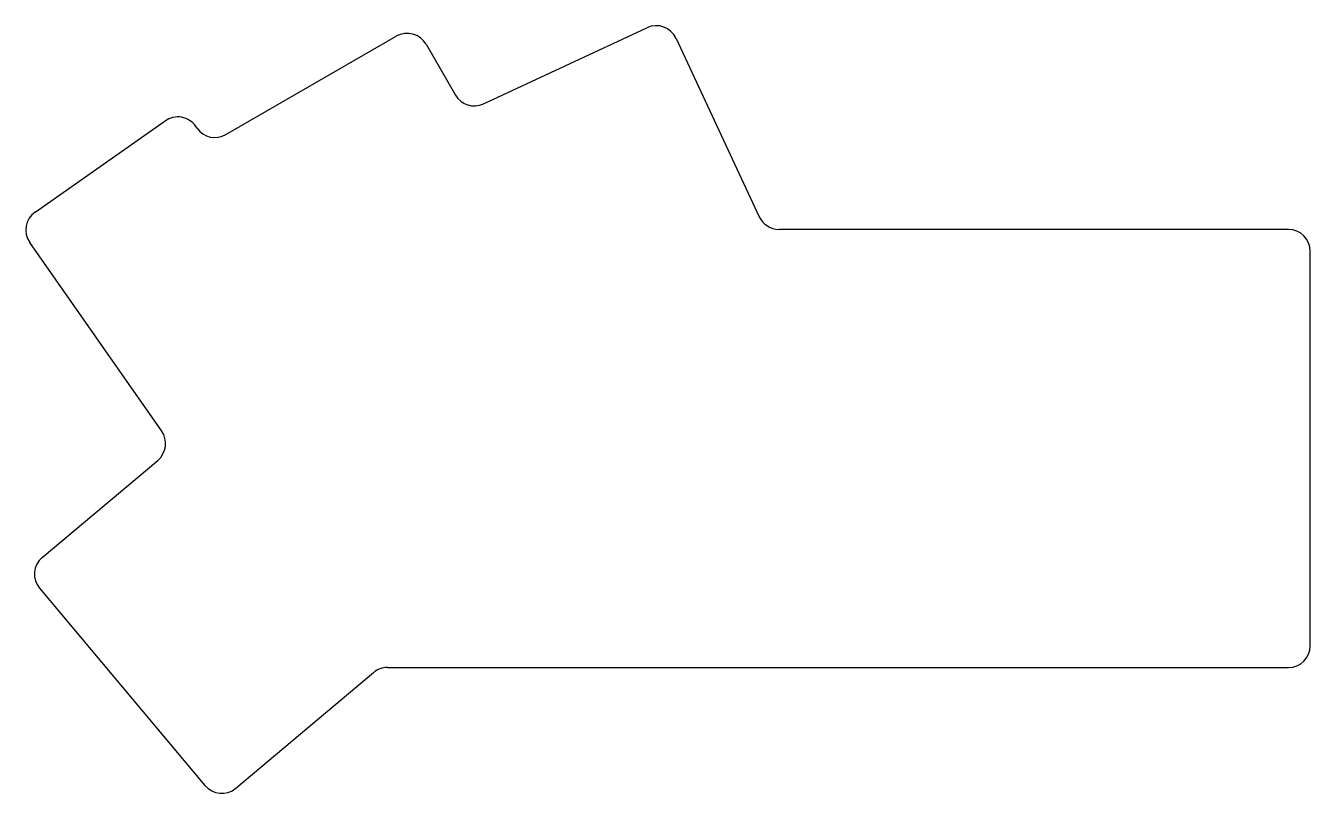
# Model space of a CAD drawing. Header units: millimetres. Extents: x -16 to 102, y -15 to 55.
import ezdxf

# ---------------------------------------------------------------- set-up
doc = ezdxf.new("R2010")
doc.units = ezdxf.units.MM

msp = doc.modelspace()

# ---------------------------------------------------------------- linework, layer by layer
for p, q in [((26.3, 47.6), (41.21, 54.55)), ((2.77, 44.8), (18.32, 53.77)), ((21.05, 53.04), (23.72, 48.41)), ((43.87, 53.58), (51.46, 37.3)), ((-14.66, 37.73), (-2.78, 46.05)), ((0.13, 45.38), (0, 45.56)), ((99.78, 36.14), (53.28, 36.14)), ((-15.15, 34.95), (-3.1, 17.73)), ((101.78, -1.86), (101.78, 34.14)), ((-14.01, 6.19), (-3.45, 15.05)), ((-14.26, 3.38), (0.85, -14.63)), ((3.67, -14.87), (16.24, -4.32)), ((17.52, -3.86), (99.78, -3.86))]:
    msp.add_line(p, q)
for centre, start, end in [((19.32, 52.04), 30, 120), ((42.06, 52.74), 25, 115), ((25.45, 49.41), 210, 295), ((-1.63, 44.41), 35, 125), ((1.77, 46.53), 215, 300), ((-13.51, 36.09), 125, 215), ((53.28, 38.14), 205, 270), ((99.78, 34.14), 0, 90), ((-4.74, 16.59), 310, 35), ((-12.72, 4.66), 130, 220), ((99.78, -1.86), 270, 0), ((17.52, -5.86), 90, 130), ((2.38, -13.34), 220, 310)]:
    msp.add_arc(centre, 2, start, end)

doc.saveas('drawing.dxf')
